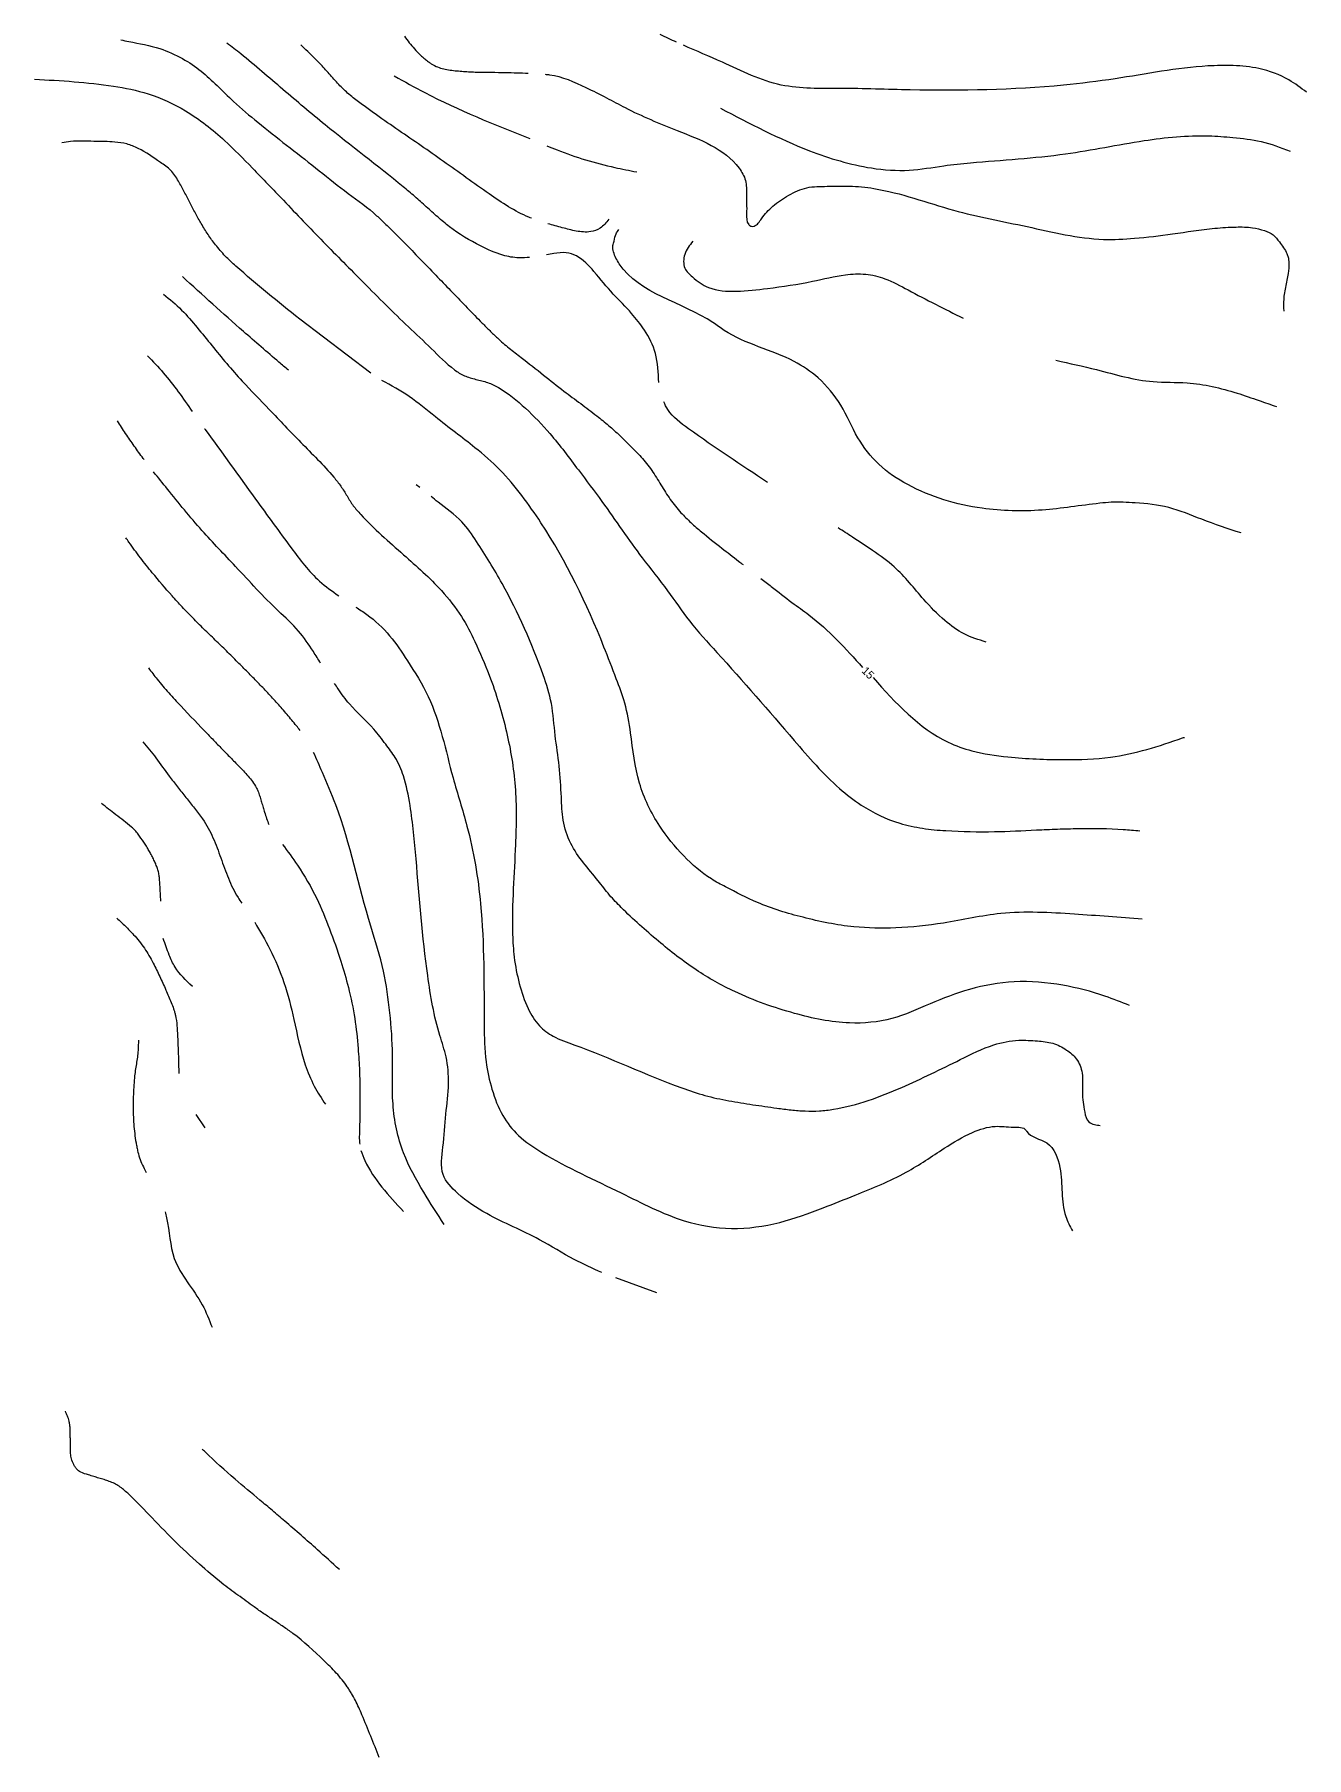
# Model space of a CAD drawing. Extents: x 366044 to 388405, y 4538112 to 4547939.
# Drawn here: x 369802.3 to 370025, y 4545372 to 4545673.5 of the extents above; entities that cross this region are included whole.
import ezdxf

# ---------------------------------------------------------------- set-up
doc = ezdxf.new("R2010")
doc.units = 0
for name, color, linetype in [('_DOSYADAN_EKLENDI', 7, 'Continuous'), ('Egri_1m', 7, 'Continuous'), ('NADI', 7, 'Continuous'), ('NKOT', 7, 'Continuous')]:
    doc.layers.add(name, color=color, linetype=linetype)

msp = doc.modelspace()

# ---------------------------------------------------------------- linework, layer by layer
at = {"layer": '_DOSYADAN_EKLENDI'}
for p, q in [((369869.77035166277, 4545594.202790657), (369869.1388182548, 4545594.704431497)), ((369830.55861462606, 4545484.504743876), (369832.1143302154, 4545482.211803997))]:
    msp.add_line(p, q, dxfattribs=at)
for points in [[(369889.0015702128, 4545634.475080507), (369887.13718199, 4545634.3963454915), (369884.31437159807, 4545634.852076813), (369880.37480727973, 4545636.489596039), (369874.9673876012, 4545639.81011223), (369872.90749779996, 4545641.543019678), (369870.89902969013, 4545643.326509974), (369868.89291238796, 4545645.107876662), (369866.8400750096, 4545646.83441329), (369853.200842329, 4545657.656490671), (369849.48685764207, 4545660.727582691), (369845.8117738248, 4545663.846170292), (369842.1394710511, 4545666.970724551), (369838.43382949504, 4545670.059716546), (369835.9915038414, 4545671.95976179)], [(369802.3097882465, 4545665.652847284), (369816.1410302942, 4545664.424576199), (369822.2152675345, 4545663.086375098), (369828.7508164991, 4545660.104363305), (369835.60291806614, 4545654.8922408), (369840.46738524013, 4545650.081092917), (369845.88586342003, 4545644.460563642), (369852.86794916284, 4545637.193130957), (369859.9473055674, 4545630.037787914), (369867.77283067437, 4545622.310881102), (369871.767180115, 4545618.529570177), (369875.83642064576, 4545614.818110956), (369877.5851585901, 4545613.764477026), (369879.58952249645, 4545613.134063186), (369881.6403807164, 4545612.565863958), (369883.52860160114, 4545611.698873863), (369888.2646184766, 4545608.068708627), (369892.54734389, 4545603.630350893), (369897.53304766386, 4545597.277247044), (369901.6611434169, 4545591.758618042), (369905.1911567221, 4545586.7461496815), (369908.68696948193, 4545581.924432456), (369913.13310526725, 4545576.152343189), (369916.9807789565, 4545570.867415593), (369921.7742036399, 4545565.354455636), (369935.30332371104, 4545549.973033249), (369943.2505551651, 4545541.545867937), (369947.0510713202, 4545538.656709047), (369953.7728063572, 4545535.480906604), (369955.78048584686, 4545534.975769176), (369957.79602345906, 4545534.591816275), (369961.86240269965, 4545534.178332926), (369970.3737462962, 4545534.007695057), (369977.7154525881, 4545534.297740302), (369981.38631126285, 4545534.458394959), (369985.05731830304, 4545534.5496012345), (369992.92271059944, 4545534.391913546), (369995.8201958111, 4545534.14941314)], [(369865.3103530192, 4545666.205104603), (369870.6471087314, 4545663.293766357), (369889.0354605976, 4545655.262177674)], [(369922.38970150467, 4545660.577281883), (369937.97812114214, 4545653.1373032), (369948.8460913121, 4545650.106446085), (369955.4526464791, 4545649.726906471), (369961.51202457247, 4545650.498728327), (369966.1788145954, 4545651.013372373), (369982.82149856363, 4545652.580354544), (369996.55207463214, 4545654.889955795), (370007.89645948756, 4545655.726876475), (370012.1103365072, 4545655.452327131), (370017.03742545133, 4545654.726328811), (370022.11144337204, 4545653.074916756)], [(369891.9896972232, 4545654.012987924), (369893.8053535129, 4545653.269182154), (369903.8932474858, 4545650.196944483), (369907.7450539419, 4545649.417735007)], [(369917.55222103663, 4545637.288295809), (369916.1524961091, 4545634.9930247525), (369916.1802744207, 4545632.578639344), (369917.48017974326, 4545631.051062336), (369920.29427351296, 4545629.208029731), (369925.2038854426, 4545628.55840839), (369930.63023834233, 4545629.03881832), (369938.5237275182, 4545630.287045295), (369944.2863429329, 4545631.425941625), (369947.8234877095, 4545631.526084476), (369951.1718019345, 4545630.736706754), (369955.23790023895, 4545628.773540644), (369964.9040886352, 4545623.826691743)], [(369911.6036613797, 4545612.604063543), (369911.0167233687, 4545617.667008814), (369909.0837435825, 4545621.7541524125), (369906.84224736417, 4545624.669076989), (369903.64093715977, 4545628.059401425), (369900.2602717951, 4545631.985504576), (369897.17904322385, 4545634.727199914), (369895.38443225616, 4545635.276356102), (369893.2527988878, 4545635.129027762), (369891.9490860666, 4545634.907441665)], [(369846.7610938209, 4545614.710578006), (369845.11081827234, 4545616.137363491), (369838.8890848912, 4545621.507904667), (369828.2103181754, 4545631.115306335)], [(369822.10903596936, 4545617.251842448), (369824.87018098787, 4545614.28138611), (369829.9203677042, 4545607.497444168)], [(369981.1353892476, 4545616.460662271), (369988.2199589419, 4545614.826733541), (369998.1372244975, 4545612.727252975), (370004.0818663436, 4545612.513037595), (370012.8269168811, 4545610.722156489), (370016.67831923673, 4545609.428523873), (370019.73333480227, 4545608.368842272)], [(369930.6344774734, 4545595.09675199), (369916.7974400499, 4545604.49363085), (369913.1774024281, 4545607.8543365775), (369912.47298791236, 4545609.183713803)], [(369832.10505490436, 4545604.494622096), (369832.1429902787, 4545604.442243237), (369841.0208380437, 4545592.17609935), (369847.25554514775, 4545583.650215088), (369852.23288266297, 4545577.829460747), (369855.5742365897, 4545575.2617604835)], [(369994.03269903245, 4545503.587194069), (369989.71702857997, 4545505.2241629595), (369982.3235290116, 4545507.120988054), (369973.820917703, 4545507.728599323), (369966.00190689065, 4545506.402847499), (369959.0902864618, 4545503.8804999655), (369952.4058889432, 4545501.315583785), (369945.0158544365, 4545500.532420356), (369935.37521031965, 4545502.2082053535), (369924.9217710828, 4545506.010009454), (369918.1555666954, 4545509.813917946), (369911.5470283854, 4545514.850089867), (369905.031567877, 4545520.739689749), (369902.98424782837, 4545522.909465579), (369900.98175837926, 4545525.4204601385), (369896.208452656, 4545531.940362044), (369894.8644253699, 4545536.015697408), (369894.54556023073, 4545540.032467019), (369894.1791741586, 4545545.475678795), (369893.4692959179, 4545550.849750957), (369892.8012113718, 4545556.413050539), (369891.36179595557, 4545561.4216183815), (369884.1736151683, 4545577.398167253), (369879.70237328263, 4545584.7673092205), (369877.11015409476, 4545588.202441539), (369872.96005419083, 4545591.668807349), (369871.7535961562, 4545592.62726803)], [(369822.9391731714, 4545579.295695341), (369820.85554949375, 4545581.932367457), (369819.8467119181, 4545583.2762656165), (369818.8610643983, 4545584.63762798), (369818.3106621336, 4545585.4336722465)], [(369968.8889302616, 4545567.178042246), (369965.0778796055, 4545568.591690642), (369961.6847021245, 4545570.940500909), (369957.99512466777, 4545574.625709944), (369952.8251474823, 4545580.317276998), (369949.0432510862, 4545583.187056979), (369945.4980851735, 4545585.538914942), (369943.00581501436, 4545587.144534413)], [(369848.836118626, 4545551.701817938), (369848.1729493096, 4545552.518130806), (369846.5335115522, 4545554.499088976), (369845.69871778873, 4545555.477030581), (369844.8492765928, 4545556.443091002), (369843.1495829245, 4545558.290529402), (369841.4107871739, 4545560.099915865), (369839.6502735286, 4545561.888152584), (369837.8854261761, 4545563.672141751), (369835.92964893806, 4545565.612550874), (369833.94865452586, 4545567.527072742), (369831.9694735096, 4545569.444705931), (369830.01913645916, 4545571.394449016), (369828.18510799314, 4545573.3124274565), (369826.391398447, 4545575.267796951), (369822.9391731714, 4545579.295695341)], [(369858.57026298495, 4545573.29346866), (369860.49810787203, 4545571.999809102), (369864.4909051167, 4545568.270505829), (369867.5968613101, 4545563.912760558), (369871.2348095878, 4545557.643697004), (369875.58838032006, 4545543.434564523), (369878.0233796082, 4545534.984861643), (369880.411733369, 4545521.3473122595), (369881.0348756568, 4545500.218567762), (369881.3617644084, 4545493.7497950895), (369882.4060089269, 4545488.939215277), (369884.30974370206, 4545484.339482812), (369887.0531940419, 4545480.86330747), (369891.15579113195, 4545477.873060369), (369905.02180840046, 4545470.790739768), (369916.06232323864, 4545465.931809193), (369924.3411481159, 4545464.587432121), (369932.78217712295, 4545465.653631472), (369940.3591265081, 4545468.18164916), (369945.9723928631, 4545470.40691696), (369954.92860846047, 4545474.427804259), (369961.5882787086, 4545478.608771208), (369966.52822698985, 4545481.379719455), (369970.4837017083, 4545482.440811238), (369973.7123136068, 4545482.319064582), (369975.8872744992, 4545481.781291627), (369975.997848992, 4545481.60801619), (369979.51071315026, 4545479.541906306), (369981.8194903301, 4545475.238160675), (369982.84632225666, 4545466.702656137), (369984.00455320004, 4545464.149277906)], [(369821.29472624086, 4545549.7045035185), (369822.4591612568, 4545548.323899895), (369823.5809514593, 4545546.910063353), (369825.91174837854, 4545543.708250111), (369827.35289544513, 4545541.826732146), (369828.83335166523, 4545539.973935915), (369830.3075672857, 4545538.115501553), (369831.02810057334, 4545537.173432614), (369831.7299925537, 4545536.217069192), (369832.7274034995, 4545534.626307917), (369833.5583240887, 4545532.941369267), (369834.9284173633, 4545529.405357372), (369836.2557187082, 4545525.841828546), (369837.0331493855, 4545524.122493734), (369837.95567445445, 4545522.483577828), (369838.61118220235, 4545521.486894517)], [(369874.04555174796, 4545465.272639864), (369870.45244735334, 4545470.932593172), (369866.94025564904, 4545477.788335907), (369865.0778670481, 4545486.359604401), (369865.0024811903, 4545494.952066802), (369864.52244845324, 4545502.317217242), (369863.41394545184, 4545509.618941269), (369861.1757801873, 4545517.4564893665), (369855.06205978687, 4545538.695313401), (369852.7236209771, 4545544.368128187), (369851.1786469943, 4545547.869575629)], [(369816.7432499123, 4545518.879717045), (369818.2311091404, 4545517.4560742425), (369818.95808217814, 4545516.720995031), (369819.6746289597, 4545515.969714494), (369820.66019183246, 4545514.822927383), (369821.54867657315, 4545513.607817813), (369822.3544287763, 4545512.33535981), (369823.09179403656, 4545511.016527397), (369824.25002929743, 4545508.67782796), (369825.31622646487, 4545506.296324404), (369826.2618299269, 4545504.113137017), (369826.67405723664, 4545503.00135269), (369826.848330426, 4545502.432880484), (369826.9950159297, 4545501.853152102), (369827.26031865075, 4545500.077830874), (369827.3609905565, 4545498.291593271), (369827.5826198437, 4545492.262078967), (369827.6019760014, 4545491.706854853)], [(369840.86351850996, 4545518.186095076), (369843.5148062274, 4545513.439057391), (369845.98281936295, 4545507.592586273), (369847.71673943935, 4545501.152623501), (369849.7246452929, 4545493.20565207), (369851.3038697037, 4545489.48672482), (369853.2360774641, 4545486.311910425)], [(369855.68617928325, 4545404.896771379), (369851.84982046793, 4545408.374914886), (369846.1152095608, 4545413.39356442), (369843.9565189605, 4545415.234523356), (369841.7823521586, 4545417.057229035), (369837.4426222738, 4545420.713884317), (369832.1780398285, 4545425.4760268675), (369831.6728905227, 4545425.958789036)]]:
    msp.add_spline(points, degree=3, dxfattribs=at)
at = {"layer": 'Egri_1m'}
for p, q in [((369861.17954773357, 4545614.216878273), (369848.7425503503, 4545623.664116444)), ((369911.28933116427, 4545453.302523724), (369904.0765646154, 4545455.951107018))]:
    msp.add_line(p, q, dxfattribs=at)
for points in [[(369889.3050117728, 4545641.310260992), (369888.8785668451, 4545641.48583238), (369881.90869519423, 4545645.559922176), (369873.9071754068, 4545651.2702507535), (369870.0044378746, 4545653.98874737), (369866.0809968192, 4545656.677594913), (369862.17675380985, 4545659.397001652), (369860.24430081283, 4545660.786979803), (369858.33161041583, 4545662.207175854), (369856.45664544037, 4545663.842661798), (369854.7416714993, 4545665.654853933), (369853.0753866054, 4545667.522067575), (369851.34648877155, 4545669.322618043), (369848.92238713737, 4545671.647983096)], [(369867.07780999766, 4545673.159997001), (369867.9306446585, 4545672.031856627), (369868.83426845924, 4545670.954150747), (369869.81905352534, 4545669.926690181), (369870.3513728223, 4545669.431742774), (369870.62917513726, 4545669.188954444), (369870.91537198273, 4545668.949285755), (369871.382982913, 4545668.595189469), (369871.8687814299, 4545668.282787729), (369872.88757620513, 4545667.779326267), (369873.95702627173, 4545667.431418115), (369875.0624015931, 4545667.231580028), (369876.23805310077, 4545667.10636151), (369877.4138670161, 4545667.00409207), (369878.5906241405, 4545666.930204095), (369879.7691052754, 4545666.8901299685), (369882.2677174361, 4545666.853616136), (369884.7661021742, 4545666.808951188), (369888.759261035, 4545666.701593917)], [(369914.7127511781, 4545672.109359977), (369913.31814422586, 4545672.755746086), (369911.829714387, 4545673.468192821)], [(370025.0014255469, 4545663.352767329), (370021.9073922875, 4545665.503886312), (370016.6637669858, 4545667.50966751), (370012.16946803656, 4545668.017917529), (370007.72077486105, 4545667.95505783), (369991.48277301766, 4545665.71473604), (369982.47065062856, 4545664.602977981), (369955.63638334104, 4545663.772511528), (369943.36332861905, 4545664.018575134), (369933.0360966933, 4545664.624763716), (369922.73806618655, 4545668.594521438), (369915.9142250661, 4545671.56670341)], [(369891.6862925823, 4545666.510095793), (369892.4939536656, 4545666.425936379), (369898.8353223103, 4545664.189073282), (369902.46749232674, 4545662.386657786), (369905.721210065, 4545660.667856084), (369914.82119482046, 4545656.665098601), (369925.65616818576, 4545650.080682725), (369926.77217817394, 4545647.910570814), (369926.9508056419, 4545645.436141616), (369926.98011827597, 4545642.147425576), (369927.3407426259, 4545640.220536691), (369927.8286301983, 4545639.906650707), (369928.2853544467, 4545639.935506914), (369929.5848322916, 4545641.239910296), (369931.5667230565, 4545643.404931987), (369934.3423762554, 4545645.344967765), (369937.5234686914, 4545646.6496596355), (369941.08264940087, 4545646.90141253), (369944.96062897216, 4545646.937702095), (369949.24784422066, 4545646.528636941), (369963.19852782, 4545642.732734072), (369976.08413756965, 4545639.851491699), (369989.4769960131, 4545637.625307976), (369994.8592752763, 4545637.802496733), (370001.5269844597, 4545638.581128914), (370008.9208136865, 4545639.554274715), (370012.66959844704, 4545639.78321972), (370015.5558562602, 4545639.649327236), (370017.6175842294, 4545639.151835479), (370019.18003529287, 4545638.39826255), (370020.2386536355, 4545637.160621654), (370021.566304498, 4545635.119313495), (370021.0815818137, 4545627.982583481), (370020.9934707601, 4545625.475490542), (370021.01504644897, 4545625.033741322)], [(369848.7425503503, 4545623.664116444), (369837.581130666, 4545632.9349994585), (369835.70236144227, 4545634.708005461), (369834.8352889165, 4545635.671591711), (369834.0066819754, 4545636.674924089), (369832.69646902336, 4545638.484622351), (369831.5147710263, 4545640.374138621), (369830.48259580956, 4545642.2144686375), (369829.51073331124, 4545644.085575769), (369828.5422001351, 4545645.95986915), (369827.5200128848, 4545647.809757918), (369826.16994510236, 4545649.680459214), (369824.35442073276, 4545651.085329126), (369820.46917735215, 4545653.539041226), (369819.4874377591, 4545653.976480912), (369818.47973136837, 4545654.307181438), (369816.4049899926, 4545654.646877085), (369812.7010315383, 4545654.759150896), (369808.63306324626, 4545654.726670464), (369807.12512840686, 4545654.493427782)], [(369902.87475128495, 4545641.144218332), (369901.32757986523, 4545639.582675084), (369899.6807970069, 4545638.969469462), (369897.1551297797, 4545639.07712597), (369894.7149480115, 4545639.658231739), (369892.19062297733, 4545640.348187586)], [(370013.5488952041, 4545586.25436467), (370006.6490690381, 4545588.643360129), (370000.8742427571, 4545590.697801852), (369995.01774361666, 4545591.518457732), (369990.819447774, 4545591.621634401), (369988.8204257935, 4545591.452640426), (369978.70449067286, 4545590.26797557), (369968.2001996476, 4545590.573604889), (369955.2066554433, 4545594.711437589), (369950.1081494765, 4545598.272842338), (369946.45693298394, 4545602.926615697), (369943.47216787766, 4545608.593379844), (369939.5006339305, 4545613.38662125), (369935.28177141066, 4545616.265162898), (369923.07398301834, 4545621.679688502), (369921.08671335253, 4545623.049987529), (369904.68130561983, 4545633.357322392), (369903.6960071589, 4545635.410774713), (369903.58579652186, 4545636.553375815), (369903.77234916366, 4545637.32890316), (369904.120761121, 4545638.595355049), (369904.63826101576, 4545639.330132622)], [(369824.8901268024, 4545628.017136503), (369828.0766679603, 4545625.256848352), (369830.7855038173, 4545622.193015869), (369833.3790066393, 4545619.038701015), (369835.9724492647, 4545615.889759689), (369838.6811045319, 4545612.842047791), (369843.4091661568, 4545607.862577282), (369848.9389794362, 4545602.106771733), (369854.70931983227, 4545596.023033314), (369855.94829984586, 4545594.440656458), (369857.02850494476, 4545592.725377361), (369858.1281946817, 4545591.029235537), (369859.42562860966, 4545589.504270496), (369866.9252327054, 4545582.454543712), (369873.5467112801, 4545576.163677315), (369877.0485993754, 4545571.645942056), (369879.3938541428, 4545567.265434906), (369881.91772147093, 4545561.360824798), (369884.9325795795, 4545551.493013717), (369886.4518682256, 4545541.921278059), (369886.5147399379, 4545531.751525869), (369886.131864332, 4545524.004539015), (369886.01003341726, 4545516.005233824), (369886.29242063855, 4545512.065221493), (369887.1880929624, 4545507.428679016), (369888.7350308263, 4545503.045171334), (369890.70865167835, 4545500.040585967), (369893.1427765125, 4545498.205173053), (369896.76240372454, 4545496.7261236925), (369915.6364418434, 4545489.163270379), (369919.68425831135, 4545487.8496551765), (369923.845213232, 4545486.926569138), (369928.0655165408, 4545486.240085281), (369932.29137817293, 4545485.636276628), (369934.7580723668, 4545485.323178319), (369937.24540575146, 4545485.141745904), (369939.7302849524, 4545485.15796892), (369942.18961659516, 4545485.437836906), (369948.2794037645, 4545486.969120889), (369954.14494409686, 4545489.26555163), (369964.39152483176, 4545494.134868182), (369970.2586051261, 4545496.697163551), (369974.60811380006, 4545497.503270609), (369977.8937212097, 4545497.380381001), (369980.5656809504, 4545496.984696112), (369982.9937135369, 4545495.79562787), (369984.69258877373, 4545494.260054058), (369985.7071539524, 4545491.7688671015), (369985.753570047, 4545488.384776939), (369986.16019906057, 4545484.955452208), (369986.9049717679, 4545483.229934711), (369987.86516532215, 4545482.7735349415), (369988.8924375665, 4545482.6003836235)], [(369996.24358900415, 4545518.721593598), (369984.3619506883, 4545519.564354053), (369971.477907913, 4545519.670603791), (369961.428475482, 4545518.0094380835), (369953.08699592506, 4545517.169324147), (369945.7733185387, 4545517.35396312), (369936.85461908166, 4545519.0152754355), (369928.866830984, 4545521.608250897), (369923.2956535033, 4545524.342843076), (369920.8144209892, 4545525.723043955), (369915.97238446545, 4545529.7544685), (369911.76259821485, 4545534.989635261), (369908.22570051375, 4545542.511101427), (369906.67108895147, 4545551.266263426), (369905.6541971488, 4545556.494438152), (369904.16197866376, 4545560.762809759), (369902.01086927904, 4545566.298821846), (369890.9845067776, 4545588.03527136), (369887.6205446713, 4545592.797326232), (369883.7766835957, 4545597.321917791), (369879.4251930325, 4545601.172451879), (369876.01909002697, 4545603.825627624), (369872.5195128584, 4545606.556703631), (369867.9153463573, 4545610.127206136), (369863.101537577, 4545612.946530634)], [(369821.5258563798, 4545599.055153647), (369821.34288236673, 4545599.295880953), (369819.78493982484, 4545601.457195173), (369819.02916007553, 4545602.554646092), (369818.27492331085, 4545603.652866364), (369816.84194284334, 4545605.872858252)], [(369852.410194382, 4545563.490514394), (369851.13431603776, 4545565.494192544), (369848.54551277764, 4545569.100315424), (369845.0045042324, 4545572.611489533), (369837.519325228, 4545580.383175797), (369831.63954808237, 4545586.697186715), (369825.5883881837, 4545593.94595425), (369823.1675439352, 4545596.947592983)], [(369822.26450931403, 4545562.646660049), (369823.8019546589, 4545560.663315469), (369824.7948107948, 4545559.463670352), (369825.81813139695, 4545558.290325285), (369827.92813897214, 4545556.000017326), (369832.7124390128, 4545550.981407672), (369834.1963755821, 4545549.445123735), (369835.6889730585, 4545547.917514998), (369837.1831957875, 4545546.390466624), (369838.6720081145, 4545544.855863778), (369839.51303071814, 4545543.955247541), (369840.30346670246, 4545543.004533339), (369840.9900660088, 4545541.986375697), (369841.2777862644, 4545541.446585124), (369841.5195785786, 4545540.883429137), (369841.8178752443, 4545540.013741998), (369842.0809129074, 4545539.135923861), (369842.33564269834, 4545538.256849188), (369842.60901574814, 4545537.383392444), (369842.94538856763, 4545536.305125559), (369843.34422291466, 4545535.251690613)], [(369901.6379433764, 4545456.857677193), (369896.8098061177, 4545459.149273234), (369890.7210932943, 4545462.616487162), (369881.49912206596, 4545467.172868914), (369876.4002313565, 4545470.715272254), (369873.84334937093, 4545474.016648586), (369873.82540545496, 4545478.825659859), (369874.3397837877, 4545484.593332079), (369874.78881470894, 4545489.944170743), (369874.3688647229, 4545494.609189218), (369873.28360285587, 4545498.318213009), (369871.15558207646, 4545508.814466225), (369869.111742475, 4545529.230439974), (369868.0636201444, 4545538.60266513), (369866.8936003703, 4545543.776891377), (369865.45611539733, 4545546.97980092), (369863.81080180936, 4545549.293570272), (369861.73459593655, 4545551.920082838), (369857.4514886457, 4545556.339441092), (369855.4892740898, 4545558.9636685075), (369854.85519496683, 4545559.893480194)], [(369845.7413825852, 4545531.7762945695), (369848.33571670775, 4545528.164453474), (369851.7156595571, 4545522.29969973), (369853.9477006373, 4545517.009148942), (369855.9441665247, 4545511.34319055), (369857.25894601335, 4545506.755264494), (369858.3852753997, 4545501.296816215), (369858.96520271956, 4545496.077400662), (369859.20921375544, 4545492.119150559), (369859.17891082354, 4545480.477846962)], [(369820.51702799404, 4545497.538279364), (369820.4521220602, 4545495.747133515), (369820.3291634081, 4545494.559106541), (369820.14962039667, 4545493.375074679), (369819.96461111226, 4545492.192305715), (369819.82525364094, 4545491.008067433), (369819.7612912327, 4545490.196817755), (369819.7060346683, 4545489.383672548), (369819.61463826604, 4545484.480700929), (369819.8574771865, 4545481.209667455), (369820.094593431, 4545479.580166026), (369820.2456582659, 4545478.767900744), (369820.4197590107, 4545477.957666365), (369820.81844384933, 4545476.6211220315), (369821.3750520575, 4545475.3536261), (369821.89064276766, 4545474.351433409)], [(369859.1791910105, 4545480.460707292), (369859.18206481496, 4545480.297633443), (369859.2463017741, 4545479.342776353)], [(369859.426177675, 4545478.226883846), (369860.15105810796, 4545476.476901232), (369866.9105167819, 4545467.579378463)], [(369825.1670819503, 4545467.50426125), (369825.4355792758, 4545466.453189482), (369826.79486200266, 4545459.336501862), (369831.6886517651, 4545451.236641835), (369833.3936730247, 4545447.295949055)], [(369835.12346521165, 4545402.527123796), (369831.18106919026, 4545405.859217803), (369822.38268656516, 4545414.4935106365), (369818.6376251998, 4545418.255857475), (369817.13485229254, 4545419.470695868), (369816.29649446945, 4545419.954273891), (369815.41011465376, 4545420.335253822), (369814.50737963297, 4545420.638275851), (369813.5993380305, 4545420.916679146), (369812.6900689855, 4545421.188636706), (369811.7836516371, 4545421.472321534), (369810.40586831566, 4545421.956099586), (369809.6850623739, 4545422.505779086), (369809.41027379804, 4545422.889884611), (369809.17853772413, 4545423.311162052), (369808.79884422856, 4545424.262332446), (369808.62792496686, 4545425.241860572), (369808.60393383715, 4545426.035578285), (369808.6007213696, 4545426.829670342), (369808.59846233984, 4545427.62363393), (369808.5773315233, 4545428.416966238), (369808.54494835594, 4545429.658581088), (369808.49621631484, 4545430.277372941), (369808.4485923506, 4545430.58526641), (369808.3797020128, 4545430.891777833), (369808.08617150673, 4545431.757538296), (369807.7357865052, 4545432.594887093)], [(369862.6824102288, 4545372.023289644), (369859.6390864778, 4545379.515852841), (369859.093263295, 4545380.779071491), (369858.4884610823, 4545382.014450261), (369857.81812844303, 4545383.220292121), (369857.45634090196, 4545383.8116063895), (369857.07571398054, 4545384.3949000435), (369855.14700812416, 4545386.81095393), (369852.96738521336, 4545389.000815253), (369847.56905327295, 4545393.727624563), (369845.8904490899, 4545394.917560561), (369844.17896140175, 4545396.056131767), (369842.46564368566, 4545397.190604314), (369840.7815494186, 4545398.368244332), (369839.36181095574, 4545399.400138998), (369837.9393932183, 4545400.43010023), (369835.12346521165, 4545402.527123796)]]:
    msp.add_spline(points, degree=3, dxfattribs=at)
at = {"layer": 'NADI'}
for points in [[(369817.4606272533, 4545672.532001041), (369818.8471514206, 4545672.2359787095), (369824.27695637615, 4545670.986723774), (369828.23324235075, 4545669.234828714), (369831.49684832804, 4545667.059671078), (369834.27789738943, 4545664.514057686), (369837.168381873, 4545661.738171913), (369841.4290556339, 4545658.098527814), (369846.4428375319, 4545654.101667252), (369851.51437432144, 4545650.141662074), (369856.6041502855, 4545646.143278402), (369861.65820700914, 4545642.259650296), (369862.39702569996, 4545641.592650841), (369863.1268000916, 4545640.916740838), (369864.5627884183, 4545639.541704918), (369867.3655303343, 4545636.723379514), (369872.89413192566, 4545631.0105952155), (369875.49575557036, 4545628.339728849), (369878.0796414813, 4545625.652094297), (369880.68321141374, 4545622.982687857), (369882.00407218654, 4545621.665756519), (369883.34388712293, 4545620.366505821), (369885.3872452241, 4545618.6120223375), (369887.5141236466, 4545616.956755327), (369891.4438331148, 4545613.87493823), (369894.9988867762, 4545611.066724028), (369897.93913727533, 4545608.8790447945), (369900.76615579217, 4545606.731648848), (369902.8150077663, 4545605.064507951), (369904.7780787778, 4545603.295927268), (369906.6711695225, 4545601.448289911), (369908.5100806964, 4545599.543978991), (369910.3691526457, 4545597.201254554), (369911.988868538, 4545594.6673683915), (369913.6118724855, 4545592.137275459), (369915.4808086003, 4545589.805930718), (369916.34202603734, 4545588.922969032), (369917.22498963255, 4545588.062567636), (369919.08184799855, 4545586.4456063425), (369922.6555204039, 4545583.618013418), (369925.5744943397, 4545581.316722487), (369926.3495935745, 4545580.711162926)], [(369929.4898368036, 4545578.283987387), (369931.3018677238, 4545576.887416424), (369934.91429638636, 4545574.097059959), (369937.8929233601, 4545571.927619061), (369947.292103059, 4545562.721326855)], [(369949.1250803819, 4545560.943619788), (369962.28855944145, 4545549.638046815), (369966.3831480075, 4545548.149474654), (369972.7286749229, 4545547.071931324), (369982.6595929247, 4545546.606741398), (369990.66936432157, 4545547.016353988), (370003.299905104, 4545550.393376178), (370003.6108695111, 4545550.501119679)], [(369824.4382591849, 4545521.831668789), (369824.3657200963, 4545523.247154085), (369824.2778562251, 4545524.703946465), (369824.2224292749, 4545525.431741127), (369824.15782522445, 4545526.159321688), (369824.0210774168, 4545526.951088171), (369823.78489575256, 4545527.7215345185), (369823.4796350594, 4545528.47625901), (369823.1356501648, 4545529.220859925), (369822.75379666314, 4545529.981530811), (369822.3460291828, 4545530.717327353), (369821.9105318321, 4545531.435609672), (369821.4454887193, 4545532.1437378945), (369820.46149636526, 4545533.567883599), (369819.9162025694, 4545534.227282588), (369819.2940470868, 4545534.809772318), (369816.5434000362, 4545536.974643418), (369814.0446903834, 4545538.930908102)], [(369829.95877962303, 4545506.921713041), (369826.92011072685, 4545510.309513413), (369825.8979520304, 4545512.420724477), (369824.8616612995, 4545515.299691023)]]:
    msp.add_spline(points, degree=3, dxfattribs=at)

# ---------------------------------------------------------------- texts
at = {"layer": 'NKOT'}
msp.add_text('15', height=1.4000340017754012, rotation=315.8659916172449, dxfattribs=at).set_placement((369947.00810385676, 4545562.005500832))

doc.saveas('drawing.dxf')
